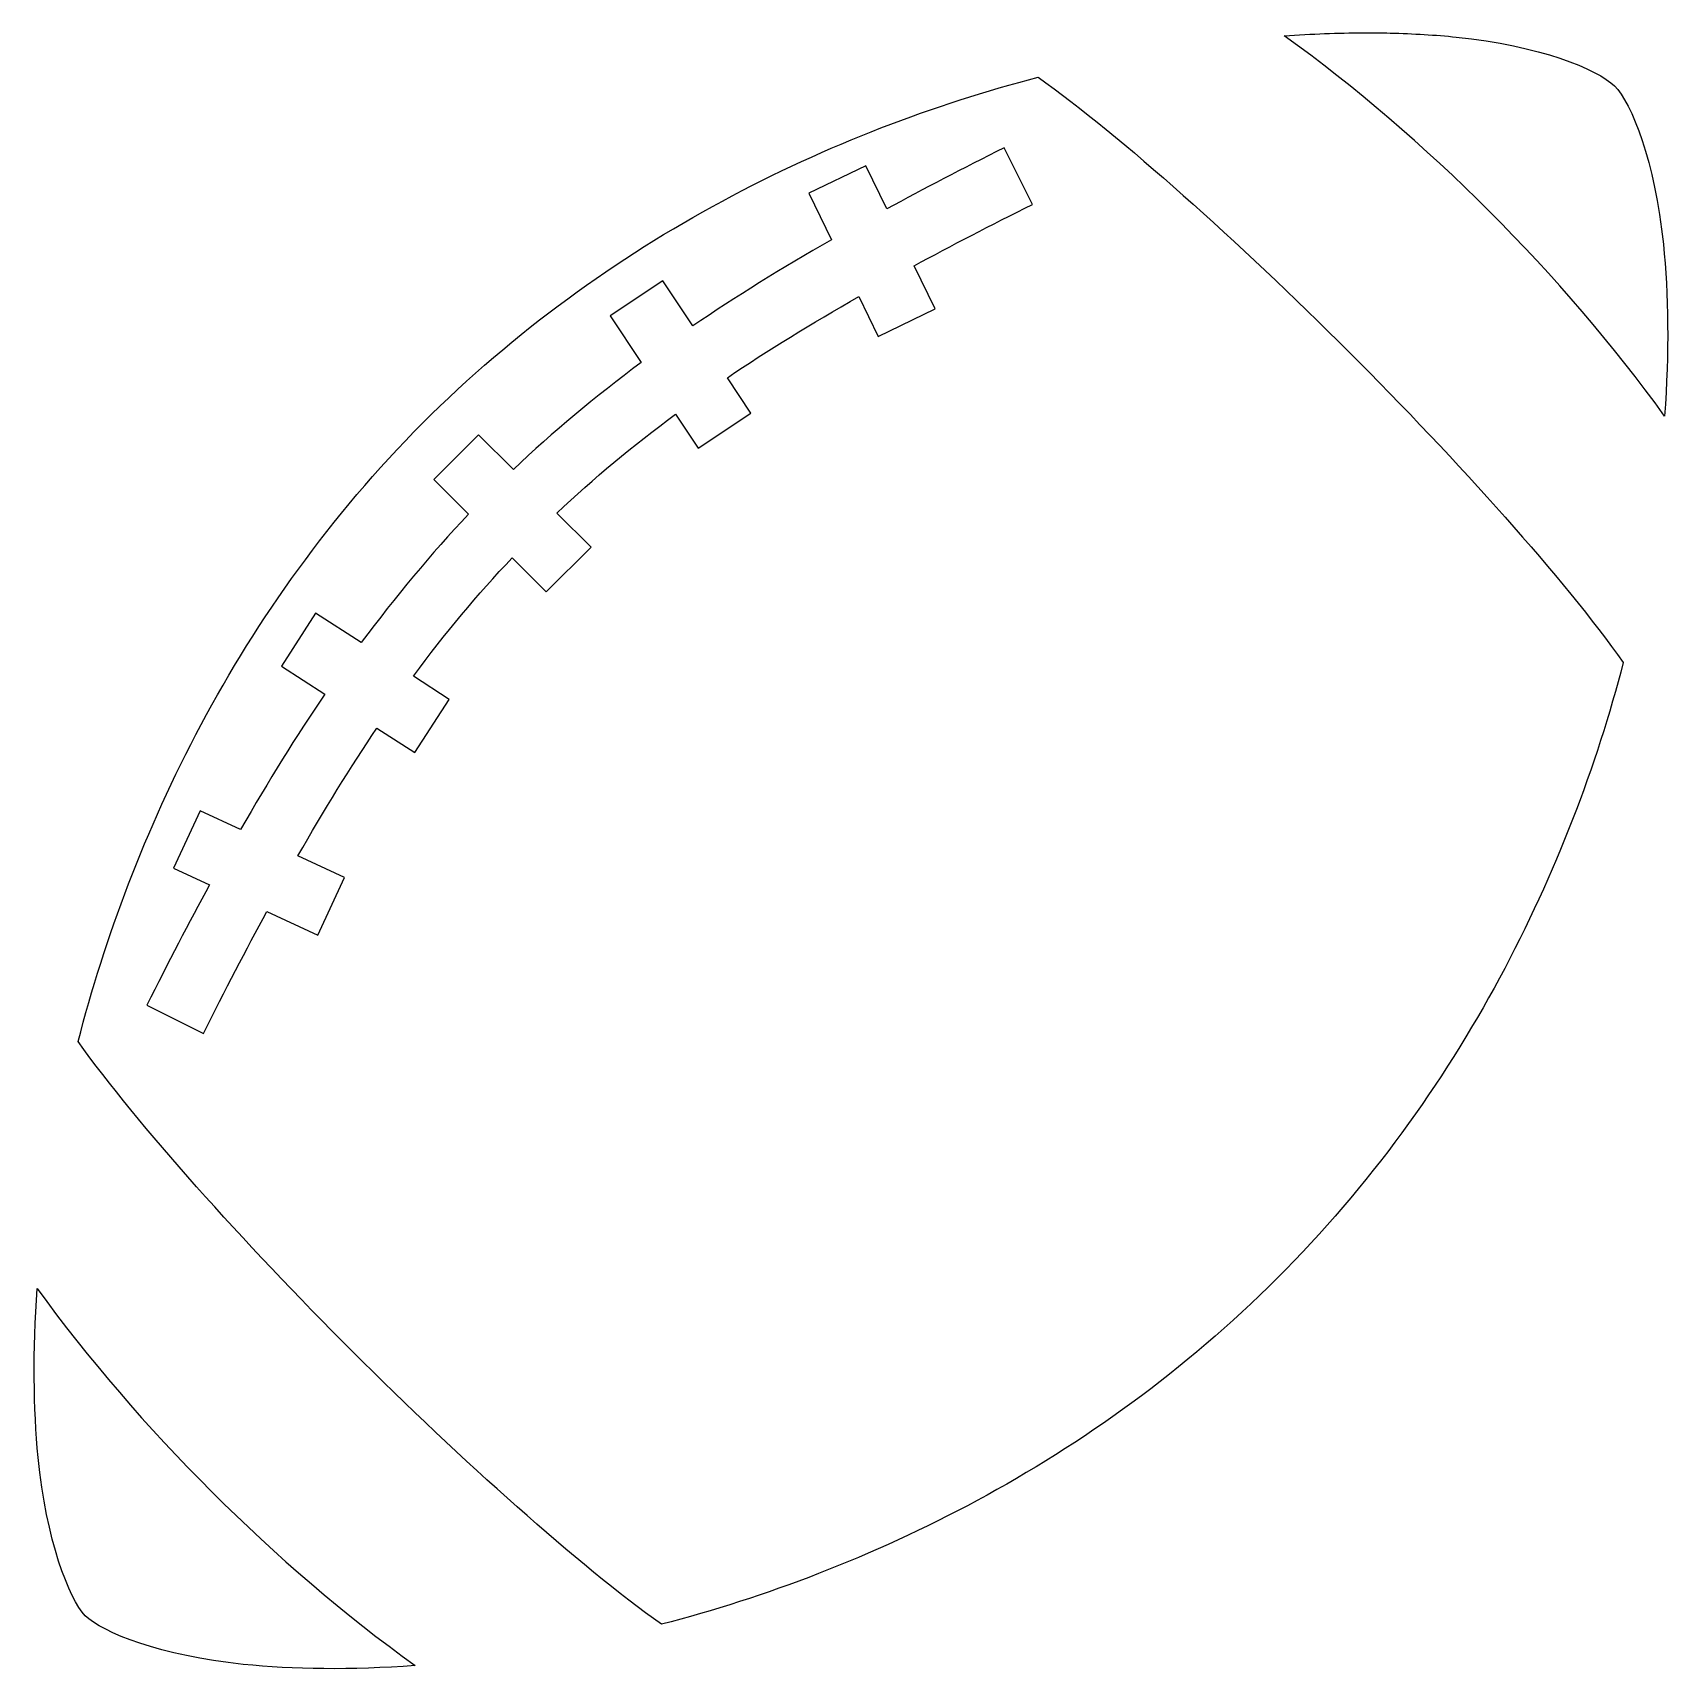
# Model space of a CAD drawing. Header units: centimetres. Extents: x -9.8 to 9.8, y -9.8 to 9.8.
import ezdxf

# ---------------------------------------------------------------- set-up
doc = ezdxf.new("R2010")
doc.units = ezdxf.units.CM
doc.header["$MEASUREMENT"] = 0
doc.layers.add('Layer 1', color=7, linetype='Continuous')

msp = doc.modelspace()

# ---------------------------------------------------------------- linework, layer by layer
at = {"layer": 'Layer 1'}
for points, knots in [([(6.16095, 9.81544), (5.86008, 9.8146), (5.54361, 9.80249), (5.21483, 9.77867), (5.21483, 9.77867), (6.90682, 8.56027), (8.56001, 6.90703), (9.77854, 5.21508), (9.77854, 5.21508), (9.83403, 5.98245), (9.82463, 6.68198), (9.76387, 7.2776), (9.76387, 7.2776), (9.66275, 8.26838), (9.38048, 8.97414), (9.17731, 9.17727), (9.17731, 9.17727), (8.97414, 9.38052), (8.26838, 9.66275), (7.27764, 9.76383), (7.27764, 9.76383), (7.0299, 9.78913), (6.76433, 9.80558), (6.48341, 9.8122), (6.48341, 9.8122), (6.37807, 9.81473), (6.27046, 9.81583), (6.16095, 9.81549), (6.16095, 9.81549), (6.16095, 9.81549), (6.16095, 9.81544), (6.16095, 9.81544)], [0, 0, 0, 0, 0.11111111, 0.11111111, 0.11111111, 0.11111111, 0.22222222, 0.22222222, 0.22222222, 0.22222222, 0.33333333, 0.33333333, 0.33333333, 0.33333333, 0.44444444, 0.44444444, 0.44444444, 0.44444444, 0.55555556, 0.55555556, 0.55555556, 0.55555556, 0.66666667, 0.66666667, 0.66666667, 0.66666667, 0.77777778, 0.77777778, 0.77777778, 0.77777778, 1, 1, 1, 1]), ([(2.25915, 9.28286), (-0.21274, 8.63706), (-2.90862, 7.34921), (-5.12809, 5.13016), (-5.12809, 5.13016), (-7.33976, 2.90107), (-8.61947, 0.19089), (-9.26009, -2.29073), (-9.26009, -2.29073), (-7.81651, -4.30332), (-4.2556, -7.86133), (-2.2592, -9.28281), (-2.2592, -9.28281), (0.21311, -8.63692), (2.90941, -7.34882), (5.12905, -5.12914), (5.12905, -5.12914), (7.34877, -2.90942), (8.63688, -0.21311), (9.28272, 2.25911), (9.28272, 2.25911), (7.85382, 4.26588), (4.26574, 7.85396), (2.25897, 9.28286), (2.25897, 9.28286), (2.25897, 9.28286), (2.25915, 9.28286), (2.25915, 9.28286)], [0, 0, 0, 0, 0.125, 0.125, 0.125, 0.125, 0.25, 0.25, 0.25, 0.25, 0.375, 0.375, 0.375, 0.375, 0.5, 0.5, 0.5, 0.5, 0.625, 0.625, 0.625, 0.625, 0.75, 0.75, 0.75, 0.75, 1, 1, 1, 1]), ([(1.85434, 8.4357), (1.85434, 8.4357), (2.19379, 7.7568), (2.19379, 7.7568), (2.19379, 7.7568), (1.69136, 7.50556), (1.21929, 7.26112), (0.77408, 7.02013), (0.77408, 7.02013), (0.77408, 7.02013), (1.02456, 6.50391), (1.02456, 6.50391), (1.02456, 6.50391), (1.02456, 6.50391), (0.34165, 6.1726), (0.34165, 6.1726), (0.34165, 6.1726), (0.34165, 6.1726), (0.10981, 6.65036), (0.10981, 6.65036), (0.10981, 6.65036), (-0.45946, 6.32584), (-0.98403, 6.00393), (-1.4693, 5.67641), (-1.4693, 5.67641), (-1.4693, 5.67641), (-1.18572, 5.25072), (-1.18572, 5.25072), (-1.18572, 5.25072), (-1.18572, 5.25072), (-1.8174, 4.82988), (-1.8174, 4.82988), (-1.8174, 4.82988), (-1.8174, 4.82988), (-2.08993, 5.23899), (-2.08993, 5.23899), (-2.08993, 5.23899), (-2.60396, 4.86003), (-3.07497, 4.46858), (-3.51504, 4.05179), (-3.51504, 4.05179), (-3.51504, 4.05179), (-3.10504, 3.64179), (-3.10504, 3.64179), (-3.10504, 3.64179), (-3.10504, 3.64179), (-3.64167, 3.10516), (-3.64167, 3.10516), (-3.64167, 3.10516), (-3.64167, 3.10516), (-4.05167, 3.51512), (-4.05167, 3.51512), (-4.05167, 3.51512), (-4.46745, 3.07598), (-4.85813, 2.60632), (-5.23625, 2.09364), (-5.23625, 2.09364), (-5.23625, 2.09364), (-4.80656, 1.81626), (-4.80656, 1.81626), (-4.80656, 1.81626), (-4.80656, 1.81626), (-5.21829, 1.17868), (-5.21829, 1.17868), (-5.21829, 1.17868), (-5.21829, 1.17868), (-5.67391, 1.47284), (-5.67391, 1.47284), (-5.67391, 1.47284), (-5.99333, 0.99984), (-6.30727, 0.48948), (-6.62353, -0.06309), (-6.62353, -0.06309), (-6.62353, -0.06309), (-6.06413, -0.32259), (-6.06413, -0.32259), (-6.06413, -0.32259), (-6.06413, -0.32259), (-6.38347, -1.01119), (-6.38347, -1.01119), (-6.38347, -1.01119), (-6.38347, -1.01119), (-6.99448, -0.72774), (-6.99448, -0.72774), (-6.99448, -0.72774), (-7.24386, -1.18674), (-7.49662, -1.67357), (-7.75671, -2.19379), (-7.75671, -2.19379), (-7.75671, -2.19379), (-8.43561, -1.85434), (-8.43561, -1.85434), (-8.43561, -1.85434), (-8.1807, -1.34444), (-7.93086, -0.8636), (-7.68279, -0.40848), (-7.68279, -0.40848), (-7.68279, -0.40848), (-8.11459, -0.20818), (-8.11459, -0.20818), (-8.11459, -0.20818), (-8.11459, -0.20818), (-7.79521, 0.48034), (-7.79521, 0.48034), (-7.79521, 0.48034), (-7.79521, 0.48034), (-7.31045, 0.25558), (-7.31045, 0.25558), (-7.31045, 0.25558), (-6.97631, 0.83737), (-6.64251, 1.3767), (-6.30137, 1.87791), (-6.30137, 1.87791), (-6.30137, 1.87791), (-6.82147, 2.21378), (-6.82147, 2.21378), (-6.82147, 2.21378), (-6.82147, 2.21378), (-6.40983, 2.85136), (-6.40983, 2.85136), (-6.40983, 2.85136), (-6.40983, 2.85136), (-5.86182, 2.49757), (-5.86182, 2.49757), (-5.86182, 2.49757), (-5.45169, 3.05208), (-5.02668, 3.56117), (-4.57388, 4.03729), (-4.57388, 4.03729), (-4.57388, 4.03729), (-4.99105, 4.45454), (-4.99105, 4.45454), (-4.99105, 4.45454), (-4.99105, 4.45454), (-4.45442, 4.99117), (-4.45442, 4.99117), (-4.45442, 4.99117), (-4.45442, 4.99117), (-4.03717, 4.57396), (-4.03717, 4.57396), (-4.03717, 4.57396), (-3.56244, 5.02537), (-3.05495, 5.44924), (-2.50242, 5.85823), (-2.50242, 5.85823), (-2.50242, 5.85823), (-2.87543, 6.41796), (-2.87543, 6.41796), (-2.87543, 6.41796), (-2.87543, 6.41796), (-2.24375, 6.8388), (-2.24375, 6.8388), (-2.24375, 6.8388), (-2.24375, 6.8388), (-1.8833, 6.29778), (-1.8833, 6.29778), (-1.8833, 6.29778), (-1.37045, 6.64706), (-0.8178, 6.98858), (-0.22032, 7.33073), (-0.22032, 7.33073), (-0.22032, 7.33073), (-0.49146, 7.88946), (-0.49146, 7.88946), (-0.49146, 7.88946), (-0.49146, 7.88946), (0.19141, 8.22077), (0.19141, 8.22077), (0.19141, 8.22077), (0.19141, 8.22077), (0.44332, 7.7016), (0.44332, 7.7016), (0.44332, 7.7016), (0.88819, 7.94352), (1.35723, 8.18725), (1.85426, 8.43574), (1.85426, 8.43574), (1.85426, 8.43574), (1.85434, 8.4357), (1.85434, 8.4357)], [0, 0, 0, 0, 0.02173913, 0.02173913, 0.02173913, 0.02173913, 0.04347826, 0.04347826, 0.04347826, 0.04347826, 0.06521739, 0.06521739, 0.06521739, 0.06521739, 0.08695652, 0.08695652, 0.08695652, 0.08695652, 0.10869565, 0.10869565, 0.10869565, 0.10869565, 0.13043478, 0.13043478, 0.13043478, 0.13043478, 0.15217391, 0.15217391, 0.15217391, 0.15217391, 0.17391304, 0.17391304, 0.17391304, 0.17391304, 0.19565217, 0.19565217, 0.19565217, 0.19565217, 0.2173913, 0.2173913, 0.2173913, 0.2173913, 0.23913043, 0.23913043, 0.23913043, 0.23913043, 0.26086957, 0.26086957, 0.26086957, 0.26086957, 0.2826087, 0.2826087, 0.2826087, 0.2826087, 0.30434783, 0.30434783, 0.30434783, 0.30434783, 0.32608696, 0.32608696, 0.32608696, 0.32608696, 0.34782609, 0.34782609, 0.34782609, 0.34782609, 0.36956522, 0.36956522, 0.36956522, 0.36956522, 0.39130435, 0.39130435, 0.39130435, 0.39130435, 0.41304348, 0.41304348, 0.41304348, 0.41304348, 0.43478261, 0.43478261, 0.43478261, 0.43478261, 0.45652174, 0.45652174, 0.45652174, 0.45652174, 0.47826087, 0.47826087, 0.47826087, 0.47826087, 0.5, 0.5, 0.5, 0.5, 0.52173913, 0.52173913, 0.52173913, 0.52173913, 0.54347826, 0.54347826, 0.54347826, 0.54347826, 0.56521739, 0.56521739, 0.56521739, 0.56521739, 0.58695652, 0.58695652, 0.58695652, 0.58695652, 0.60869565, 0.60869565, 0.60869565, 0.60869565, 0.63043478, 0.63043478, 0.63043478, 0.63043478, 0.65217391, 0.65217391, 0.65217391, 0.65217391, 0.67391304, 0.67391304, 0.67391304, 0.67391304, 0.69565217, 0.69565217, 0.69565217, 0.69565217, 0.7173913, 0.7173913, 0.7173913, 0.7173913, 0.73913043, 0.73913043, 0.73913043, 0.73913043, 0.76086957, 0.76086957, 0.76086957, 0.76086957, 0.7826087, 0.7826087, 0.7826087, 0.7826087, 0.80434783, 0.80434783, 0.80434783, 0.80434783, 0.82608696, 0.82608696, 0.82608696, 0.82608696, 0.84782609, 0.84782609, 0.84782609, 0.84782609, 0.86956522, 0.86956522, 0.86956522, 0.86956522, 0.89130435, 0.89130435, 0.89130435, 0.89130435, 0.91304348, 0.91304348, 0.91304348, 0.91304348, 0.93478261, 0.93478261, 0.93478261, 0.93478261, 0.95652174, 0.95652174, 0.95652174, 0.95652174, 1, 1, 1, 1]), ([(-9.75092, -5.25341), (-9.80468, -6.00632), (-9.79676, -6.69302), (-9.73996, -7.27945), (-9.73996, -7.27945), (-9.64394, -8.26934), (-9.36897, -8.97713), (-9.17415, -9.17975), (-9.17415, -9.17975), (-8.96786, -9.38275), (-8.2645, -9.66316), (-7.2776, -9.76386), (-7.2776, -9.76386), (-6.68198, -9.82458), (-5.9825, -9.83403), (-5.21508, -9.77853), (-5.21508, -9.77853), (-6.89421, -8.56937), (-8.53522, -6.93199), (-9.75092, -5.2535), (-9.75092, -5.2535), (-9.75092, -5.2535), (-9.75092, -5.25341), (-9.75092, -5.25341)], [0, 0, 0, 0, 0.14285714, 0.14285714, 0.14285714, 0.14285714, 0.28571429, 0.28571429, 0.28571429, 0.28571429, 0.42857143, 0.42857143, 0.42857143, 0.42857143, 0.57142857, 0.57142857, 0.57142857, 0.57142857, 0.71428571, 0.71428571, 0.71428571, 0.71428571, 1, 1, 1, 1])]:
    msp.add_open_spline(points, degree=3, knots=knots, dxfattribs=at)

doc.saveas('drawing.dxf')
